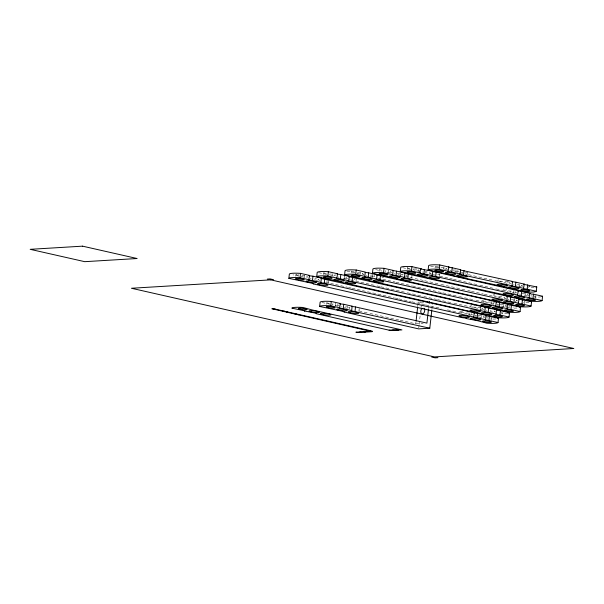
<?xml version="1.0" encoding="UTF-8"?>
<svg xmlns="http://www.w3.org/2000/svg" width="604" height="604" viewBox="0 0 604 604"><rect width="100%" height="100%" fill="white"/><g stroke="black" fill="none" stroke-linecap="round" stroke-linejoin="round"><path stroke-width="0.45" stroke-dasharray="3.02 2.27" d="M295.794 276.247L295.99 274.518M304.476 277.961L304.763 275.364M323.646 274.563L323.842 272.834M328.146 283.216L328.433 280.618M326.568 304.341L326.764 302.604M332.427 275.416L332.615 273.688M335.243 306.054L335.537 303.457A4.432 0.619 6.4 0 1 332.683 303.782M344.544 278.942L344.839 276.345A5.277 0.732 6.4 0 1 342.657 276.775M347.564 307.844L347.761 306.115M351.498 272.887L351.694 271.158M356.096 280.671L356.284 278.935M360.278 273.733L360.475 272.004M358.919 311.302L359.206 308.712A5.277 0.732 6.4 0 1 357.024 309.142M372.404 277.259L372.691 274.661M379.357 271.204L379.546 269.475A4.432 0.619 6.4 0 0 382.098 270.26M388.032 272.917L388.327 270.32A4.432 0.619 6.4 0 1 385.473 270.645M400.256 275.575L400.543 272.978M407.209 269.52L407.398 267.791M411.701 278.172L411.996 275.575A5.277 0.732 6.4 0 1 409.814 276.005M415.982 270.373L416.179 268.637M400.21 320.271L415.763 323.797L415.967 321.992M417.689 306.666L417.991 303.963M418.753 327.957L419.063 325.178M419.168 324.25L420.21 314.978M421.041 307.557L421.35 304.778M428.523 308.697L429.134 303.291M435.061 267.844L435.257 266.107M431.868 309.671L432.494 304.106M439.553 276.489L439.848 273.891M443.834 268.689L444.031 266.96M455.96 272.215L456.156 270.486M467.504 273.944L467.7 272.208M469.58 315.25L469.776 313.521M480.595 309.754L480.89 307.157M481.033 317.847L481.32 315.25M491.709 303.397L491.905 301.66M491.588 320.346L491.875 317.749M503.064 306.855L503.351 304.257M502.702 313.982L502.89 312.253M507.919 283.095L508.115 281.366M513.642 293.272L513.936 290.675A5.277 0.732 6.4 0 1 509.663 291A5.277 0.732 6.4 0 1 503.661 289.807A5.277 0.732 6.4 0 1 506.884 289.278M514.079 301.358L514.366 298.761M519.266 286.553L519.463 284.824M525.193 295.001L525.382 293.265M524.634 303.857L524.921 301.26A4.432 0.619 6.4 0 1 523.087 301.623M535.65 298.361L535.937 295.764M453.34 271.037L452.962 270.766M466.96 314.072L464.597 313.453M357.825 273.469L357.228 273.038M385.677 271.785L385.08 271.355M499.84 297.644L497.643 296.964M332.585 304.952L333.076 304.786L332.298 304.492M510.554 292.185L511.044 292.011L509.776 291.619M420.98 301.992L418.195 302.159L421.562 302.921L424.348 302.755M415.763 323.797L423.193 323.344M326.719 274.412L317.206 272.359M298.867 276.096L292.993 274.865M338.089 277.093L339.01 277.1M310.237 278.776L311.158 278.784M507.186 291.422L508.107 291.43M507.956 299.584L508.878 299.592M496.941 305.08L498.421 305.133M474.91 316.073L476.39 316.126M438.64 267.708L429.535 265.843M449.92 270.358L450.977 270.418M410.788 269.384L401.675 267.527M422.068 272.034L422.566 272.057M394.216 273.718L394.714 273.74M355.077 272.751L345.065 270.683M366.356 275.401L366.862 275.416M513.566 284.771L514.072 284.794M519.387 294.08L520.452 294.14M485.571 302.4L488.228 302.71M330.146 304.205L321.041 302.34M486.341 310.569L486.847 310.584M341.426 306.855L341.932 306.87M301.041 276.307L306.024 277.817M446.13 269.603L440.792 267.995M454.699 271.543L467.511 274.442M468.425 274.654L494.042 280.452M494.955 280.664L497.704 281.283M498.617 281.487L504.438 282.408L507.254 283.45M518.33 285.956L522.875 286.983M419.961 271.664L412.932 269.671M432.321 274.465L425.11 272.442M433.234 274.669L435.061 275.084M439.621 276.119L448.749 278.187M449.663 278.391L452.404 279.01M453.317 279.222L478.881 285.012M479.795 285.216L495.318 288.735M496.231 288.938L505.359 291.007M512.237 292.562L517.288 293.71M526.884 295.885L522.43 294.488M375.643 269.618L382.015 271.06M387.058 272.2L392.109 273.348M398.081 274.699L401.743 275.53M405.412 276.36L409.082 277.191M409.995 277.395L423.744 280.513M424.665 280.717L440.248 284.25M441.162 284.454L466.832 290.275M467.753 290.479L470.501 291.105M471.414 291.309L483.336 294.012M484.249 294.216L495.25 296.707M499.538 297.681L505.435 299.01M513.136 300.762L517.688 301.789M357.515 273.499L363.412 274.835M372.985 277.002L369.021 275.703M377.583 278.044L395.054 282M395.975 282.211L411.603 285.752M412.517 285.956L441.939 292.623M442.86 292.834L458.489 296.375M459.41 296.579L475.038 300.12M475.96 300.331L485.155 302.408M493.574 304.318L488.621 302.808M501.214 306.047L509.399 307.904M330.509 275.371L334.722 276.33M343.283 278.27L349.693 279.72M350.607 279.924L376.224 285.73M377.145 285.934L379.886 286.56M380.799 286.764L406.424 292.57M407.338 292.774L422.898 296.3M423.812 296.504L436.616 299.41M437.538 299.614L453.091 303.14M454.004 303.344L477.213 308.206L481.713 309.626M490.199 311.543L494.744 312.578M314.518 279.743L319.108 280.784M325.526 282.234L334.699 284.31M335.62 284.522L347.542 287.225M348.463 287.428L351.211 288.055M352.132 288.259L394.321 297.817M395.243 298.029L397.991 298.648M398.912 298.859L410.833 301.562M411.754 301.766L424.597 304.673M425.51 304.884L441.109 308.418M447.526 309.867L457.621 312.155M458.534 312.366L463.125 313.401M468.175 314.548L472.388 315.499M478.27 316.836L482.822 317.863M335.114 305.526L339.32 306.485M344.378 307.625L349.867 308.87M359.018 310.939L369.089 313.219M370.003 313.431L399.289 320.067M329.376 274.722L329.761 274.82M516.609 285.179L517.001 285.375M349.708 308.161A5.277 0.732 6.4 0 1 349.942 307.293M346.575 306.53A5.277 0.732 6.4 0 1 345.579 306.545M339.191 305.813A5.277 0.732 6.4 0 1 338.497 304.695M329.316 303.397A4.432 0.619 6.4 0 1 327.021 302.793M304.726 275.522A4.432 0.619 6.4 0 1 301.917 275.696M298.542 275.303A4.432 0.619 6.4 0 1 295.975 274.435A4.432 0.619 6.4 0 1 298.837 274.193M316.534 278.353A5.277 0.732 6.4 0 1 314.805 278.459M307.489 277.478A5.277 0.732 6.4 0 1 307.723 276.609M480.867 315.575A5.277 0.732 6.4 0 1 477.93 315.635M476.594 315.53A5.277 0.732 6.4 0 1 475.227 315.379M472.758 314.948A5.277 0.732 6.4 0 1 472.056 313.831M469.421 312.985A5.277 0.732 6.4 0 1 460.807 312.23A5.277 0.732 6.4 0 1 462.823 311.256M491.837 317.9A4.432 0.619 6.4 0 1 490.886 318.089M487.904 317.983A4.432 0.619 6.4 0 1 486.756 317.855M484.68 317.493A4.432 0.619 6.4 0 1 484.936 316.534M328.387 280.807A5.277 0.732 6.4 0 1 326.251 281.049M319.871 280.316A5.277 0.732 6.4 0 1 320.173 279.176M495.884 318.942A15.976 2.22 6.4 0 1 490.214 319.04M355.107 279.35A5.277 0.732 6.4 0 1 354.103 279.373M347.723 278.633A5.277 0.732 6.4 0 1 348.032 277.5M335.341 275.794A5.277 0.732 6.4 0 1 335.575 274.926M331.626 274.027A4.432 0.619 6.4 0 1 329.769 274.012M326.394 273.62A4.432 0.619 6.4 0 1 324.22 272.563M507.7 313.348A15.976 2.22 6.4 0 1 501.229 313.544M480.837 307.345A5.277 0.732 6.4 0 1 473.483 307.089A5.277 0.732 6.4 0 1 471.626 305.737M473.838 305.76A5.277 0.732 6.4 0 1 475.174 305.866M491.158 310.162A5.277 0.732 6.4 0 1 490.154 310.184M483.774 309.452A5.277 0.732 6.4 0 1 484.076 308.312M501.901 312.6A4.432 0.619 6.4 0 1 501.056 312.615M495.695 311.996A4.432 0.619 6.4 0 1 495.106 311.06M491.452 301.992A5.277 0.732 6.4 0 1 483.343 301.358A5.277 0.732 6.4 0 1 483.645 300.226M513.528 307.028A4.432 0.619 6.4 0 1 512.917 307.104M509.935 306.998A4.432 0.619 6.4 0 1 508.787 306.862M506.711 306.5A4.432 0.619 6.4 0 1 506.967 305.548M360.09 272.276A4.432 0.619 6.4 0 1 357.621 272.329M354.246 271.943A4.432 0.619 6.4 0 1 351.739 271M372.645 274.85A5.277 0.732 6.4 0 1 370.509 275.092M364.129 274.359A5.277 0.732 6.4 0 1 363.427 273.242M383.691 277.583A5.277 0.732 6.4 0 1 381.962 277.689M374.646 276.707A5.277 0.732 6.4 0 1 374.88 275.839M502.898 304.582A5.277 0.732 6.4 0 1 499.961 304.642M498.625 304.544A5.277 0.732 6.4 0 1 497.258 304.386M493.861 303.714A5.277 0.732 6.4 0 1 495.091 302.815M516.994 308.025A15.976 2.22 6.4 0 1 513.566 308.085M400.09 273.31A5.277 0.732 6.4 0 1 397.153 273.37M391.981 272.676A5.277 0.732 6.4 0 1 391.286 271.558M501.735 296.579A5.277 0.732 6.4 0 1 493.853 295.741A5.277 0.732 6.4 0 1 494.661 294.729M407.27 275.862A5.277 0.732 6.4 0 1 405.903 275.703M402.498 275.031A5.277 0.732 6.4 0 1 403.736 274.133M528.93 302.453A15.976 2.22 6.4 0 1 523.26 302.551M514.321 298.95A5.277 0.732 6.4 0 1 510.976 299.154M505.805 298.459A5.277 0.732 6.4 0 1 506.107 297.319M517.726 301.003A4.432 0.619 6.4 0 1 517.137 300.067M535.899 295.922A4.432 0.619 6.4 0 1 534.102 296.126M531.965 296.005A4.432 0.619 6.4 0 1 530.818 295.869M528.742 295.515A4.432 0.619 6.4 0 1 528.153 294.571M427.217 271.709A5.277 0.732 6.4 0 1 425.005 271.687M419.833 271A5.277 0.732 6.4 0 1 419.138 269.882M439.795 274.08A5.277 0.732 6.4 0 1 437.666 274.322M431.286 273.589A5.277 0.732 6.4 0 1 430.584 272.472M416.133 268.795A4.432 0.619 6.4 0 1 413.325 268.969M409.957 268.576A4.432 0.619 6.4 0 1 409.233 267.429M541.411 296.738A15.976 2.22 6.4 0 1 534.276 297.055M524.929 293.597A5.277 0.732 6.4 0 1 521.992 293.657M516.82 292.963A5.277 0.732 6.4 0 1 517.122 291.823M508.062 281.555A5.277 0.732 6.4 0 1 500.708 281.29A5.277 0.732 6.4 0 1 498.851 279.946M443.653 267.232A4.432 0.619 6.4 0 1 441.177 267.285M438.912 267.066A4.432 0.619 6.4 0 1 436.247 265.768M530.078 286.613A4.432 0.619 6.4 0 1 528.281 286.817M522.921 286.205A4.432 0.619 6.4 0 1 522.332 285.262M529.323 286.07A4.432 0.619 6.4 0 1 529.859 286.273M467.247 272.54A5.277 0.732 6.4 0 1 465.518 272.646M462.974 272.495A5.277 0.732 6.4 0 1 461.607 272.336M459.138 271.906A5.277 0.732 6.4 0 1 458.436 270.788M455.801 269.943A5.277 0.732 6.4 0 1 452.857 270.003M447.685 269.316A5.277 0.732 6.4 0 1 446.99 268.199M534.125 287.655A15.976 2.22 6.4 0 1 528.455 287.746M519.508 284.144A5.277 0.732 6.4 0 1 517.379 284.386M510.999 283.654A5.277 0.732 6.4 0 1 511.301 282.513"/><path stroke-width="0.91" d="M485.963 315.764L498.511 318.217L498.021 322.551A15.976 2.22 6.4 0 1 486.884 323.223L477.5 320.694L466.001 318.489L466.492 318.323L465.714 318.029L462.634 317.727L313.114 283.865L313.612 283.691L312.827 283.397L288.871 278.368L289.354 274.042A15.976 2.22 6.4 0 1 300.498 273.37L309.588 275.432L308.742 280.022M288.871 278.368A15.976 2.22 6.4 0 1 300.014 277.697L300.498 273.37M308.757 280.029L312.472 280.52L312.955 276.194L321.373 278.097L320.89 282.43L320.422 282.521L321.185 282.891L324.257 283.193L473.778 317.055L474.261 312.729L321.011 278.361M496.095 314.374C496.76 307.496 495.62 310.962 500.429 310.667L509.527 312.729L509.036 317.055A15.976 2.22 6.4 0 1 497.9 317.727L488.515 315.197L477.017 312.993L477.507 312.827L476.73 312.532L473.649 312.23L340.973 282.181L341.464 282.008L340.679 281.713L316.723 276.692L317.206 272.359A15.976 2.22 6.4 0 1 328.349 271.687L337.44 273.748L336.957 278.074L336.488 278.172M431.769 310.592L429.791 328.214L418.647 328.886L343.887 311.951L344.363 311.86L343.601 311.49L319.644 306.462L320.128 302.136A15.976 2.22 6.4 0 1 331.271 301.464L340.362 303.518L339.516 308.108M324.257 283.193L324.741 278.859M316.723 276.692A15.976 2.22 6.4 0 1 327.866 276.013L328.349 271.687M319.644 306.462A15.976 2.22 6.4 0 1 330.788 305.79L331.271 301.464M336.873 278.444L340.324 278.837L340.807 274.51L349.233 276.421L348.742 280.747L348.251 280.92L349.036 281.215L352.109 281.509L484.793 311.558L485.276 307.232L348.863 276.685M507.277 308.772C507.247 301.887 507.013 305.564 511.445 305.171L520.542 307.232L520.052 311.558A15.976 2.22 6.4 0 1 508.915 312.23L499.531 309.709L488.032 307.504L488.523 307.33L487.745 307.036L484.665 306.741L368.825 280.498L369.316 280.332L368.531 280.037L344.574 275.009L345.065 270.683A15.976 2.22 6.4 0 1 356.201 270.011L365.299 272.064L364.808 276.398L364.34 276.489M339.531 308.115L343.246 308.614L343.729 304.28L352.147 306.19L351.664 310.516L351.173 310.69L351.566 310.879L429.791 328.214M352.109 281.509L352.6 277.183M344.574 275.009A15.976 2.22 6.4 0 1 355.718 274.337L356.201 270.011M355.031 311.279L355.514 306.953L426.907 323.125L428.425 309.603M364.461 276.662L368.176 277.161L368.666 272.827L377.085 274.737L376.594 279.063L376.103 279.237L376.888 279.531L379.961 279.826L495.809 306.062L496.292 301.736L376.594 274.911L377.085 274.737M518.745 299.184L531.558 301.736L531.067 306.062A15.976 2.22 6.4 0 1 519.931 306.734L510.546 304.212L499.047 302.008L499.538 301.834L498.761 301.539L495.68 301.245L396.677 278.822L397.145 278.723L396.383 278.353L372.434 273.325L372.917 268.999A15.976 2.22 6.4 0 1 384.053 268.327L393.151 270.388L392.66 274.714L392.17 274.88M379.961 279.826L380.452 275.5M372.434 273.325A15.976 2.22 6.4 0 1 383.57 272.653L384.053 268.327M392.253 274.941L396.028 275.477L396.518 271.151L404.937 273.053L404.454 277.379L403.955 277.553L404.355 277.749L506.824 300.573L507.307 296.239L404.446 273.227L404.937 273.053M529.217 297.817C529.693 290.932 528.84 294.548 533.475 294.178L542.573 296.239L542.082 300.566A15.976 2.22 6.4 0 1 530.946 301.237L521.562 298.716L510.063 296.511L510.554 296.337L509.776 296.043L424.529 277.138L425.02 276.964L424.242 276.67L400.286 271.641L400.769 267.315A15.976 2.22 6.4 0 1 411.913 266.643L421.003 268.704C418.806 273.846 420.074 273.612 423.887 273.793L432.305 275.703L432.789 271.377L420.52 268.886L421.003 268.704M407.821 278.142L408.304 273.816M400.286 271.641A15.976 2.22 6.4 0 1 411.422 270.969L411.913 266.643M416.073 321.094L417.591 307.572M423.887 273.793L424.37 269.467M523.94 284.378L536.752 286.93L536.261 291.256A15.976 2.22 6.4 0 1 525.125 291.928L515.733 289.407L504.242 287.202L504.733 287.028L503.955 286.734L452.381 275.454L452.872 275.281L452.094 274.986L428.138 269.965L428.621 265.639A15.976 2.22 6.4 0 1 439.765 264.96L448.855 267.021L448.025 271.392M429.134 303.291L429.338 301.487M432.305 275.703L431.815 275.869L435.673 276.466L436.156 272.14L518.323 290.751L517.477 295.341L529.625 297.742M428.138 269.965A15.976 2.22 6.4 0 1 439.282 269.293L439.765 264.96M448.07 271.385L451.739 272.11L452.222 267.783L460.641 269.694L460.157 274.02L459.689 274.11L460.059 274.382L512.018 285.767L512.502 281.441L460.542 270.056M463.525 274.782L464.008 270.456M473.778 317.055L473.287 317.228L477.145 317.817L477.628 313.491L486.046 315.401L485.563 319.727L485.155 319.795M484.793 311.558L484.302 311.732L488.16 312.321L488.644 307.995L497.062 309.905M485.261 319.758L488.93 320.49L489.414 316.164M495.809 306.062L495.318 306.236L499.176 306.824L499.659 302.498L508.077 304.408M496.171 314.465L499.946 314.994L500.429 310.667M506.824 300.573L506.333 300.739L510.191 301.336L510.674 297.009L519.093 298.912L518.247 303.502M507.511 309.105L510.961 309.497L511.445 305.171M512.018 285.767L511.528 285.934L515.386 286.53L515.869 282.204L524.287 284.106L523.442 288.697M521.207 295.839L521.69 291.513L530.108 293.416M518.262 303.51L521.977 304.001L522.46 299.675M523.457 288.704L527.171 289.195L527.654 284.869M529.323 297.78L532.992 298.504L533.475 294.178M309.097 275.605L309.49 275.794M336.466 278.248L336.858 278.436M485.556 315.567L486.046 315.401M309.18 275.5L309.588 275.432M337.032 273.823L337.44 273.748M396.518 271.151L392.826 270.426M448.447 267.096L448.855 267.021M523.879 284.182L524.287 284.106M518.685 298.988L519.093 298.912M348.757 276.511L349.233 276.421M392.675 270.479L393.151 270.388M448.553 267.059L452.222 267.783M517.855 290.841L518.323 290.751M340.362 303.518L339.893 303.616L340.263 303.887M432.789 271.377L432.298 271.543L436.156 272.14M512.502 281.441L512.011 281.607L515.869 282.204M352.147 306.19L351.656 306.364L355.514 306.953M496.292 301.736L495.801 301.909L499.659 302.498M485.276 307.232L484.786 307.406L488.644 307.995M474.261 312.729L473.793 312.819L477.628 313.491M336.873 278.082L327.866 276.013M507.511 308.742L499.176 306.824M267.353 279.093L270.139 278.92L273.506 279.682M273.899 309.225L275.288 309.135M425.624 301.713L427.481 301.6M282.989 311.279L284.386 311.196M286.356 312.041L287.753 311.958M294.775 313.952L296.171 313.869M298.142 314.714L299.539 314.631M389.112 330.184L400.256 329.512M437.9 357.674L435.114 357.84L431.747 357.077M368.666 272.827L365.118 272.404M340.807 274.51L337.357 274.118M312.955 276.194L309.505 275.802M343.729 304.28L340.279 303.887M521.69 291.513L517.96 291.015M510.674 297.009L506.945 296.504M439.282 269.293L448.372 271.347M451.739 272.11L460.157 274.02M515.386 286.53L523.804 288.433M527.171 289.195L536.261 291.256M411.422 270.969L420.52 273.031M435.673 276.466L517.839 295.077M532.992 298.504L542.082 300.566M383.57 272.653L392.66 274.714M396.028 275.477L404.454 277.379M510.191 301.336L518.61 303.238M521.977 304.001L531.067 306.062M355.718 274.337L364.808 276.398M368.176 277.161L376.594 279.063M510.961 309.497L520.052 311.558M340.324 278.837L348.742 280.747M488.16 312.321L496.579 314.231M499.946 314.994L509.036 317.055M300.014 277.697L309.105 279.758M312.472 280.52L320.89 282.43M477.145 317.817L485.563 319.727M488.93 320.49L498.021 322.551M330.788 305.79L339.878 307.844M343.246 308.614L351.664 310.516M396.632 329.731L397.168 329.852M397.779 329.988L398.315 330.116M392.736 329.965L393.272 330.086M393.876 330.229L394.42 330.35M363.699 331.717L364.235 331.845M364.846 331.981L365.382 332.102M359.803 331.958L360.339 332.079M360.943 332.215L361.486 332.336M507.496 309.097L507.111 308.84M424.016 308.229A3.08 1.903 -77.2 0 1 424.023 312.766A3.08 1.903 -77.2 0 1 421.033 312.947A3.08 1.903 -77.2 0 1 422.068 308.35M498.511 318.217A15.976 2.22 6.4 0 1 497.885 318.58M509.527 312.729A15.976 2.22 6.4 0 1 508.364 313.227M520.542 307.232A15.976 2.22 6.4 0 1 519.916 307.587M531.558 301.736A15.976 2.22 6.4 0 1 531.316 301.924M542.573 296.239A15.976 2.22 6.4 0 1 541.947 296.594M536.752 286.93A15.976 2.22 6.4 0 1 536.118 287.285M304.748 310.818L304.25 310.962L315.688 313.159L316.534 313.491L316.035 313.635L390.796 330.569L401.939 329.897L312.26 309.98L302.929 307.466A15.976 2.22 6.4 0 0 291.792 308.146L304.748 310.818M370.327 331.211L355.899 332.192L357.583 332.57L371.513 331.732A4.394 0.612 6.4 0 0 370.932 330.803L273.272 308.682L271.876 308.765L370.327 331.211M82.567 246.16L30.2 249.324L84.756 261.675L137.116 258.52L82.567 246.16M270.72 279.856L131.453 288.259L434.533 356.911L573.8 348.5L270.72 279.856M350.161 312.736A5.277 0.732 6.4 0 0 358.67 313.227A5.277 0.732 6.4 0 0 351.671 311.641A5.277 0.732 6.4 0 0 350.161 312.736M338.708 310.139A5.277 0.732 6.4 0 0 347.224 310.63A5.277 0.732 6.4 0 0 340.226 309.044A5.277 0.732 6.4 0 0 338.708 310.139M327.851 307.527A4.432 0.619 6.4 0 0 335.009 307.942A4.432 0.619 6.4 0 0 329.127 306.606A4.432 0.619 6.4 0 0 327.851 307.527M297.085 279.441A4.432 0.619 6.4 0 0 304.235 279.848A4.432 0.619 6.4 0 0 298.353 278.519A4.432 0.619 6.4 0 0 297.085 279.441M307.934 282.053A5.277 0.732 6.4 0 0 316.451 282.544A5.277 0.732 6.4 0 0 309.452 280.958A5.277 0.732 6.4 0 0 307.934 282.053M472.275 319.274A5.277 0.732 6.4 0 0 480.784 319.765A5.277 0.732 6.4 0 0 473.785 318.18A5.277 0.732 6.4 0 0 472.275 319.274M460.822 316.677A5.277 0.732 6.4 0 0 469.338 317.168A5.277 0.732 6.4 0 0 462.339 315.582A5.277 0.732 6.4 0 0 460.822 316.677M484.197 321.819A4.432 0.619 6.4 0 0 491.346 322.234A4.432 0.619 6.4 0 0 485.465 320.898A4.432 0.619 6.4 0 0 484.197 321.819M319.388 284.643A5.277 0.732 6.4 0 0 327.897 285.133A5.277 0.732 6.4 0 0 320.898 283.548A5.277 0.732 6.4 0 0 319.388 284.643M347.24 282.959A5.277 0.732 6.4 0 0 355.756 283.45A5.277 0.732 6.4 0 0 348.757 281.864A5.277 0.732 6.4 0 0 347.24 282.959M335.786 280.369A5.277 0.732 6.4 0 0 344.303 280.86A5.277 0.732 6.4 0 0 337.304 279.274A5.277 0.732 6.4 0 0 335.786 280.369M324.937 277.757A4.432 0.619 6.4 0 0 332.094 278.172A4.432 0.619 6.4 0 0 326.205 276.836A4.432 0.619 6.4 0 0 324.937 277.757M471.837 311.181A5.277 0.732 6.4 0 0 480.354 311.672A5.277 0.732 6.4 0 0 473.355 310.086A5.277 0.732 6.4 0 0 471.837 311.181M483.291 313.778A5.277 0.732 6.4 0 0 491.799 314.269A5.277 0.732 6.4 0 0 484.801 312.683A5.277 0.732 6.4 0 0 483.291 313.778M495.212 316.322A4.432 0.619 6.4 0 0 502.362 316.738A4.432 0.619 6.4 0 0 496.48 315.401A4.432 0.619 6.4 0 0 495.212 316.322M482.853 305.684A5.277 0.732 6.4 0 0 491.369 306.175A5.277 0.732 6.4 0 0 484.37 304.59A5.277 0.732 6.4 0 0 482.853 305.684M506.228 310.826A4.432 0.619 6.4 0 0 513.377 311.241A4.432 0.619 6.4 0 0 507.496 309.905A4.432 0.619 6.4 0 0 506.228 310.826M352.789 276.073A4.432 0.619 6.4 0 0 359.946 276.489A4.432 0.619 6.4 0 0 354.057 275.152A4.432 0.619 6.4 0 0 352.789 276.073M363.646 278.686A5.277 0.732 6.4 0 0 372.155 279.176A5.277 0.732 6.4 0 0 365.156 277.591A5.277 0.732 6.4 0 0 363.646 278.686M375.092 281.283A5.277 0.732 6.4 0 0 383.608 281.774A5.277 0.732 6.4 0 0 376.609 280.188A5.277 0.732 6.4 0 0 375.092 281.283M494.306 308.282A5.277 0.732 6.4 0 0 502.815 308.772A5.277 0.732 6.4 0 0 495.816 307.187A5.277 0.732 6.4 0 0 494.306 308.282M391.498 277.002A5.277 0.732 6.4 0 0 400.007 277.493A5.277 0.732 6.4 0 0 393.008 275.907A5.277 0.732 6.4 0 0 391.498 277.002M493.868 300.196A5.277 0.732 6.4 0 0 502.385 300.686A5.277 0.732 6.4 0 0 495.386 299.101A5.277 0.732 6.4 0 0 493.868 300.196M402.944 279.599A5.277 0.732 6.4 0 0 411.46 280.09A5.277 0.732 6.4 0 0 404.461 278.504A5.277 0.732 6.4 0 0 402.944 279.599M380.641 274.397A4.432 0.619 6.4 0 0 387.798 274.805A4.432 0.619 6.4 0 0 381.917 273.476A4.432 0.619 6.4 0 0 380.641 274.397M505.321 302.785A5.277 0.732 6.4 0 0 513.83 303.276A5.277 0.732 6.4 0 0 506.831 301.69A5.277 0.732 6.4 0 0 505.321 302.785M517.243 305.337A4.432 0.619 6.4 0 0 524.393 305.745A4.432 0.619 6.4 0 0 518.511 304.416A4.432 0.619 6.4 0 0 517.243 305.337M528.258 299.841A4.432 0.619 6.4 0 0 535.408 300.248A4.432 0.619 6.4 0 0 529.527 298.92A4.432 0.619 6.4 0 0 528.258 299.841M419.35 275.326A5.277 0.732 6.4 0 0 427.866 275.817A5.277 0.732 6.4 0 0 420.86 274.231A5.277 0.732 6.4 0 0 419.35 275.326M504.884 294.699A5.277 0.732 6.4 0 0 513.4 295.19A5.277 0.732 6.4 0 0 506.401 293.604A5.277 0.732 6.4 0 0 504.884 294.699M430.795 277.916A5.277 0.732 6.4 0 0 439.312 278.406A5.277 0.732 6.4 0 0 432.313 276.821A5.277 0.732 6.4 0 0 430.795 277.916M408.493 272.714A4.432 0.619 6.4 0 0 415.65 273.121A4.432 0.619 6.4 0 0 409.769 271.792A4.432 0.619 6.4 0 0 408.493 272.714M516.337 297.289A5.277 0.732 6.4 0 0 524.846 297.78A5.277 0.732 6.4 0 0 517.847 296.194A5.277 0.732 6.4 0 0 516.337 297.289M499.063 285.39A5.277 0.732 6.4 0 0 507.579 285.881A5.277 0.732 6.4 0 0 500.58 284.295A5.277 0.732 6.4 0 0 499.063 285.39M436.345 271.03A4.432 0.619 6.4 0 0 443.502 271.445A4.432 0.619 6.4 0 0 437.621 270.109A4.432 0.619 6.4 0 0 436.345 271.03M522.43 290.532A4.432 0.619 6.4 0 0 529.587 290.939A4.432 0.619 6.4 0 0 523.706 289.61A4.432 0.619 6.4 0 0 522.43 290.532M458.655 276.232A5.277 0.732 6.4 0 0 467.164 276.723A5.277 0.732 6.4 0 0 460.165 275.137A5.277 0.732 6.4 0 0 458.655 276.232M447.202 273.642A5.277 0.732 6.4 0 0 455.718 274.133A5.277 0.732 6.4 0 0 448.719 272.547A5.277 0.732 6.4 0 0 447.202 273.642M510.516 287.98A5.277 0.732 6.4 0 0 519.025 288.47A5.277 0.732 6.4 0 0 512.026 286.885A5.277 0.732 6.4 0 0 510.516 287.98M311.415 311.936A5.277 0.732 6.4 0 0 319.441 312.223A5.277 0.732 6.4 0 0 311.747 310.698A5.277 0.732 6.4 0 0 311.415 311.936M322.861 314.533A5.277 0.732 6.4 0 0 330.886 314.82A5.277 0.732 6.4 0 0 323.193 313.287A5.277 0.732 6.4 0 0 322.861 314.533M300.43 309.293A4.394 0.612 6.4 0 0 307.119 309.527A4.394 0.612 6.4 0 0 300.701 308.259A4.394 0.612 6.4 0 0 300.43 309.293"/></g></svg>
